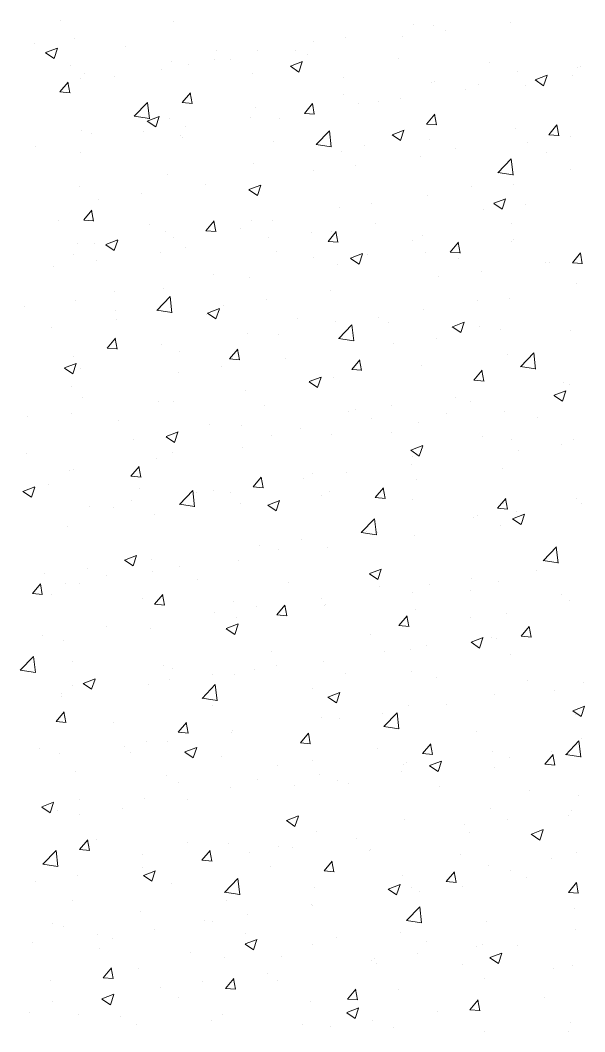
# Model space of a CAD drawing. Header units: millimetres. Extents: x 19632 to 183655, y 41319 to 69325.
# Drawn here: x 153134 to 153961, y 50812 to 52295 of the extents above; entities that cross this region are included whole.
import ezdxf

# ---------------------------------------------------------------- set-up
doc = ezdxf.new("R2010")
doc.units = ezdxf.units.MM
doc.header["$MEASUREMENT"] = 0
doc.linetypes.add('DASHED2', pattern=[0.375, 0.25, -0.125])
doc.layers.add('09-Arsiran', color=8, linetype='Continuous', lineweight=5)
doc.layers.add('Kabel', color=2, linetype='DASHED2', lineweight=20)

# ---------------------------------------------------------------- blocks, each defined once
blk = doc.blocks.new('4')
at = {"layer": '09-Arsiran', "color": 251, "linetype": 'Continuous', "true_color": 0x636466}
for p, q in [((289.5228, -22.2454), (289.5228, -22.2454)), ((289.6908, -22.2475), (289.6908, -22.2475)), ((290.0479, -22.2524), (290.0479, -22.2524)), ((290.0783, -22.2537), (290.0783, -22.2537)), ((290.0963, -22.2613), (290.0963, -22.2613)), ((290.1925, -22.2486), (290.1925, -22.2486)), ((289.5427, -22.2729), (289.5427, -22.2729)), ((289.9479, -22.2716), (289.9479, -22.2716)), ((290.0328, -22.2697), (290.0328, -22.2697)), ((289.484, -22.2795), (289.484, -22.2795)), ((289.5, -22.2936), (289.5178, -22.2868)), ((289.5126, -22.3023), (289.5177, -22.287)), ((289.6196, -22.2852), (289.6196, -22.2852)), ((289.7551, -22.2909), (289.7551, -22.2909)), ((289.816, -22.2907), (289.816, -22.2907)), ((289.8723, -22.2908), (289.8723, -22.2908)), ((289.8998, -22.2778), (289.8998, -22.2778)), ((289.4999, -22.2938), (289.5126, -22.3023)), ((289.7517, -22.3032), (289.7517, -22.3032)), ((289.7762, -22.3034), (289.7762, -22.3034)), ((289.8907, -22.2967), (289.8907, -22.2967)), ((290.0263, -22.3024), (290.0263, -22.3024)), ((289.5375, -22.3136), (289.5375, -22.3136)), ((289.6731, -22.3193), (289.6731, -22.3193)), ((289.6877, -22.3069), (289.6877, -22.3069)), ((289.7126, -22.3118), (289.7126, -22.3118)), ((289.865, -22.3141), (289.8776, -22.3227)), ((289.8651, -22.3139), (289.8829, -22.3071)), ((289.8776, -22.3227), (289.8828, -22.3073)), ((290.1619, -22.3081), (290.1619, -22.3081)), ((290.2931, -22.3158), (290.2931, -22.3158)), ((290.2975, -22.3138), (290.2975, -22.3138)), ((289.5522, -22.3329), (289.5522, -22.3329)), ((289.5573, -22.3248), (289.5573, -22.3248)), ((289.6035, -22.3286), (289.6035, -22.3286)), ((289.8087, -22.325), (289.8087, -22.325)), ((289.9443, -22.3308), (289.9443, -22.3308)), ((290.0799, -22.3365), (290.0799, -22.3365)), ((290.2035, -22.322), (290.2035, -22.322)), ((290.23, -22.3345), (290.2426, -22.343)), ((290.2301, -22.3343), (290.2479, -22.3274)), ((290.2426, -22.343), (290.2478, -22.3277)), ((290.2861, -22.3277), (290.2861, -22.3277)), ((289.5215, -22.3524), (289.5338, -22.3378)), ((289.5363, -22.3538), (289.5334, -22.3379)), ((290.0752, -22.3383), (290.0752, -22.3383)), ((290.1257, -22.3488), (290.1257, -22.3488)), ((290.1449, -22.3413), (290.1449, -22.3413)), ((290.2155, -22.3422), (290.2155, -22.3422)), ((289.5215, -22.3524), (289.5367, -22.3537)), ((289.7037, -22.3683), (289.716, -22.3537)), ((289.7185, -22.3697), (289.7156, -22.3538)), ((289.9448, -22.3562), (289.9448, -22.3562)), ((289.9968, -22.3667), (289.9968, -22.3667)), ((290.0295, -22.3615), (290.0295, -22.3615)), ((289.6323, -22.3887), (289.6521, -22.3681)), ((289.6548, -22.3923), (289.652, -22.3681)), ((289.7037, -22.3683), (289.7189, -22.3697)), ((289.8129, -22.3752), (289.8129, -22.3752)), ((289.8859, -22.3843), (289.8982, -22.3697)), ((289.9007, -22.3857), (289.8978, -22.3698)), ((289.9659, -22.3698), (289.9659, -22.3698)), ((289.6322, -22.3886), (289.6548, -22.3921)), ((289.6516, -22.3961), (289.6642, -22.4046)), ((289.6517, -22.3958), (289.6694, -22.389)), ((289.6642, -22.4046), (289.6693, -22.3892)), ((289.6846, -22.3915), (289.6846, -22.3915)), ((289.8055, -22.391), (289.8055, -22.391)), ((289.8487, -22.3921), (289.8487, -22.3921)), ((289.8859, -22.3843), (289.9011, -22.3856)), ((290.0681, -22.4002), (290.0803, -22.3856)), ((290.0829, -22.4016), (290.08, -22.3857)), ((289.5542, -22.4094), (289.5542, -22.4094)), ((289.6457, -22.412), (289.6457, -22.412)), ((289.7093, -22.4036), (289.7093, -22.4036)), ((289.9034, -22.4308), (289.9232, -22.4102)), ((289.9259, -22.4343), (289.9231, -22.4102)), ((290.0167, -22.4162), (290.0345, -22.4094)), ((290.0292, -22.4249), (290.0344, -22.4096)), ((290.0681, -22.4002), (290.0833, -22.4016)), ((290.2004, -22.4066), (290.2004, -22.4066)), ((290.2503, -22.4161), (290.2625, -22.4016)), ((290.2651, -22.4176), (290.2621, -22.4016)), ((289.569, -22.4143), (289.569, -22.4143)), ((289.7005, -22.4175), (289.7005, -22.4175)), ((289.7046, -22.42), (289.7046, -22.42)), ((289.8402, -22.4258), (289.8402, -22.4258)), ((290.0166, -22.4164), (290.0292, -22.4249)), ((290.0721, -22.4228), (290.0721, -22.4228)), ((290.2503, -22.4162), (290.2655, -22.4175)), ((290.2829, -22.4195), (290.2829, -22.4195)), ((289.4853, -22.4331), (289.4853, -22.4331)), ((289.9033, -22.4307), (289.9259, -22.4342)), ((289.9417, -22.4407), (289.9417, -22.4407)), ((289.9758, -22.4315), (289.9758, -22.4315)), ((290.1114, -22.4372), (290.1114, -22.4372)), ((290.2193, -22.4279), (290.2193, -22.4279)), ((289.5524, -22.443), (289.5524, -22.443)), ((290.0589, -22.449), (290.0589, -22.449)), ((290.1745, -22.4728), (290.1942, -22.4522)), ((290.197, -22.4763), (290.1942, -22.4522)), ((290.247, -22.443), (290.247, -22.443)), ((289.8098, -22.4598), (289.8098, -22.4598)), ((289.8991, -22.47), (289.8991, -22.47)), ((289.9627, -22.4616), (289.9627, -22.4616)), ((290.2826, -22.4674), (290.2826, -22.4674)), ((289.6815, -22.476), (289.6815, -22.476)), ((290.1744, -22.4727), (290.197, -22.4762)), ((289.5511, -22.4939), (289.5511, -22.4939)), ((289.7387, -22.4911), (289.7387, -22.4911)), ((289.8032, -22.4983), (289.8158, -22.5069)), ((289.8033, -22.4981), (289.8211, -22.4913)), ((289.8158, -22.5069), (289.821, -22.4915)), ((290.1344, -22.4928), (290.1344, -22.4928)), ((290.1973, -22.4911), (290.1973, -22.4911)), ((289.5789, -22.5122), (289.5789, -22.5122)), ((289.6425, -22.5038), (289.6425, -22.5038)), ((290.069, -22.5074), (290.069, -22.5074)), ((290.1683, -22.5185), (290.1861, -22.5116)), ((290.1808, -22.5272), (290.186, -22.5118)), ((289.5568, -22.5434), (289.569, -22.5289)), ((289.5716, -22.5449), (289.5686, -22.5289)), ((289.9386, -22.5253), (289.9386, -22.5253)), ((289.9863, -22.5182), (289.9863, -22.5182)), ((290.1525, -22.528), (290.1525, -22.528)), ((290.1682, -22.5187), (290.1808, -22.5272)), ((290.2161, -22.5197), (290.2161, -22.5197)), ((289.5196, -22.5441), (289.5196, -22.5441)), ((289.5568, -22.5435), (289.572, -22.5448)), ((289.739, -22.5594), (289.7512, -22.5448)), ((289.7538, -22.5608), (289.7508, -22.5449)), ((289.8067, -22.5443), (289.8067, -22.5443)), ((289.8382, -22.5437), (289.8382, -22.5437)), ((289.6551, -22.5498), (289.6551, -22.5498)), ((289.6784, -22.5606), (289.6784, -22.5606)), ((289.739, -22.5594), (289.7542, -22.5607)), ((289.7907, -22.5556), (289.7907, -22.5556)), ((289.8959, -22.5618), (289.8959, -22.5618)), ((289.9212, -22.5753), (289.9334, -22.5607)), ((289.9263, -22.5613), (289.9263, -22.5613)), ((289.9359, -22.5767), (289.933, -22.5608)), ((289.9921, -22.5492), (289.9921, -22.5492)), ((290.1953, -22.5486), (290.1953, -22.5486)), ((289.5731, -22.5782), (289.5731, -22.5782)), ((289.5899, -22.58), (289.6076, -22.5732)), ((289.6024, -22.5888), (289.6075, -22.5734)), ((289.6901, -22.5691), (289.6901, -22.5691)), ((289.8323, -22.5702), (289.8323, -22.5702)), ((289.9212, -22.5753), (289.9363, -22.5767)), ((290.0472, -22.574), (290.0472, -22.574)), ((290.0619, -22.567), (290.0619, -22.567)), ((290.1033, -22.5913), (290.1156, -22.5767)), ((290.1181, -22.5927), (290.1152, -22.5768)), ((290.1942, -22.5757), (290.1942, -22.5757)), ((290.1975, -22.5727), (290.1975, -22.5727)), ((289.548, -22.5785), (289.548, -22.5785)), ((289.5898, -22.5803), (289.6024, -22.5888)), ((289.6719, -22.5913), (289.6719, -22.5913)), ((289.7087, -22.584), (289.7087, -22.584)), ((289.8443, -22.5897), (289.8443, -22.5897)), ((290.066, -22.592), (290.066, -22.592)), ((290.1033, -22.5913), (290.1185, -22.5926)), ((290.2855, -22.6072), (290.2978, -22.5926)), ((290.3003, -22.6086), (290.2974, -22.5927)), ((289.5419, -22.5945), (289.5419, -22.5945)), ((289.5757, -22.604), (289.5757, -22.604)), ((289.899, -22.5994), (289.899, -22.5994)), ((289.9548, -22.6006), (289.9674, -22.6091)), ((289.9549, -22.6004), (289.9727, -22.5936)), ((289.9674, -22.6091), (289.9726, -22.5938)), ((289.9799, -22.5954), (289.9799, -22.5954)), ((290.1155, -22.6011), (290.1155, -22.6011)), ((290.2455, -22.6072), (290.2455, -22.6072)), ((290.2511, -22.6069), (290.2511, -22.6069)), ((290.2855, -22.6072), (290.3007, -22.6085)), ((289.5121, -22.6124), (289.5121, -22.6124)), ((289.9355, -22.6098), (289.9355, -22.6098)), ((290.1493, -22.6199), (290.1493, -22.6199)), ((289.7509, -22.6249), (289.7509, -22.6249)), ((289.8036, -22.6289), (289.8036, -22.6289)), ((290.0857, -22.6282), (290.0857, -22.6282)), ((290.2923, -22.6375), (290.2923, -22.6375)), ((289.6028, -22.6503), (289.6028, -22.6503)), ((289.6753, -22.6451), (289.6753, -22.6451)), ((289.9253, -22.6493), (289.9253, -22.6493)), ((289.5449, -22.663), (289.5449, -22.663)), ((289.666, -22.6782), (289.6858, -22.6576)), ((289.6885, -22.6817), (289.6857, -22.6576)), ((289.8291, -22.662), (289.8291, -22.662)), ((290.1442, -22.6629), (290.1442, -22.6629)), ((290.1912, -22.6602), (290.1912, -22.6602)), ((289.469, -22.6732), (289.469, -22.6732)), ((289.6046, -22.6789), (289.6046, -22.6789)), ((289.6659, -22.6781), (289.6885, -22.6816)), ((289.7414, -22.6825), (289.754, -22.691)), ((289.7415, -22.6823), (289.7593, -22.6755)), ((289.754, -22.691), (289.7592, -22.6757)), ((289.7655, -22.6704), (289.7655, -22.6704)), ((290.0629, -22.6765), (290.0629, -22.6765)), ((289.6051, -22.6915), (289.6051, -22.6915)), ((289.7402, -22.6847), (289.7402, -22.6847)), ((289.8758, -22.6904), (289.8758, -22.6904)), ((289.9325, -22.6944), (289.9325, -22.6944)), ((289.9961, -22.6883), (289.9961, -22.6883)), ((290.0114, -22.6961), (290.0114, -22.6961)), ((290.1065, -22.7026), (290.1243, -22.6958)), ((290.119, -22.7114), (290.1242, -22.696)), ((289.5089, -22.7042), (289.5089, -22.7042)), ((289.8005, -22.7134), (289.8005, -22.7134)), ((289.8479, -22.7137), (289.8479, -22.7137)), ((289.9371, -22.7203), (289.9568, -22.6996)), ((289.9596, -22.7238), (289.9568, -22.6996)), ((290.1064, -22.7029), (290.119, -22.7114)), ((290.147, -22.7019), (290.147, -22.7019)), ((290.1786, -22.7074), (290.1786, -22.7074)), ((290.2826, -22.7076), (290.2826, -22.7076)), ((289.592, -22.7345), (289.6043, -22.7199)), ((289.6068, -22.7359), (289.6039, -22.72)), ((289.937, -22.7201), (289.9596, -22.7236)), ((290.0189, -22.7284), (290.0189, -22.7284)), ((290.0824, -22.72), (290.0824, -22.72)), ((289.592, -22.7345), (289.6072, -22.7358)), ((289.6722, -22.7297), (289.6722, -22.7297)), ((289.6998, -22.7392), (289.6998, -22.7392)), ((289.7742, -22.7504), (289.7865, -22.7359)), ((289.789, -22.7519), (289.7861, -22.7359)), ((290.2081, -22.7623), (290.2279, -22.7417)), ((290.2306, -22.7658), (290.2278, -22.7417)), ((289.5281, -22.7642), (289.5458, -22.7574)), ((289.5406, -22.773), (289.5457, -22.7576)), ((289.5418, -22.7476), (289.5418, -22.7476)), ((289.7742, -22.7505), (289.7894, -22.7518)), ((289.8584, -22.7495), (289.8584, -22.7495)), ((289.9564, -22.7664), (289.9686, -22.7518)), ((289.9712, -22.7678), (289.9683, -22.7519)), ((290.1881, -22.7448), (290.1881, -22.7448)), ((289.528, -22.7644), (289.5406, -22.773)), ((289.5517, -22.7646), (289.5517, -22.7646)), ((289.6987, -22.7706), (289.6987, -22.7706)), ((289.7623, -22.7622), (289.7623, -22.7622)), ((289.9564, -22.7664), (289.9716, -22.7677)), ((290.0598, -22.7611), (290.0598, -22.7611)), ((290.1386, -22.7823), (290.1508, -22.7677)), ((290.1534, -22.7837), (290.1504, -22.7678)), ((290.2081, -22.7622), (290.2307, -22.7657)), ((289.893, -22.7848), (289.9056, -22.7933)), ((289.8931, -22.7846), (289.9109, -22.7777)), ((289.9056, -22.7933), (289.9108, -22.778)), ((289.9294, -22.7789), (289.9294, -22.7789)), ((290.1386, -22.7823), (290.1538, -22.7837)), ((290.2722, -22.7864), (290.2722, -22.7864)), ((290.2818, -22.789), (290.2818, -22.789)), ((289.5383, -22.7917), (289.5383, -22.7917)), ((289.7974, -22.798), (289.7974, -22.798)), ((290.2581, -22.8049), (290.2759, -22.7981)), ((290.2707, -22.8136), (290.2758, -22.7983)), ((289.5552, -22.8087), (289.5552, -22.8087)), ((289.6691, -22.8142), (289.6691, -22.8142)), ((289.6907, -22.8145), (289.6907, -22.8145)), ((290.1118, -22.8076), (290.1118, -22.8076)), ((290.1337, -22.8144), (290.1337, -22.8144)), ((290.258, -22.8051), (290.2707, -22.8136)), ((289.5387, -22.8321), (289.5387, -22.8321)), ((289.8263, -22.8202), (289.8263, -22.8202)), ((289.952, -22.8286), (289.952, -22.8286)), ((289.9619, -22.8259), (289.9619, -22.8259)), ((290.0156, -22.8202), (290.0156, -22.8202)), ((290.0975, -22.8317), (290.0975, -22.8317)), ((290.185, -22.8294), (290.185, -22.8294)), ((289.4731, -22.8371), (289.4731, -22.8371)), ((289.6087, -22.8429), (289.6087, -22.8429)), ((289.7443, -22.8486), (289.7443, -22.8486)), ((289.7916, -22.8497), (289.7916, -22.8497)), ((289.9856, -22.8399), (289.9856, -22.8399)), ((290.0567, -22.8456), (290.0567, -22.8456)), ((290.2331, -22.8374), (290.2331, -22.8374)), ((289.6797, -22.8665), (289.6975, -22.8597)), ((289.6922, -22.8752), (289.6974, -22.8599)), ((289.6954, -22.8624), (289.6954, -22.8624)), ((289.8799, -22.8543), (289.8799, -22.8543)), ((289.9263, -22.8635), (289.9263, -22.8635)), ((290.0155, -22.86), (290.0155, -22.86)), ((289.6318, -22.8707), (289.6318, -22.8707)), ((289.6796, -22.8667), (289.6922, -22.8752)), ((289.8374, -22.8653), (289.8374, -22.8653)), ((290.0447, -22.8868), (290.0625, -22.88)), ((290.1511, -22.8658), (290.1511, -22.8658)), ((290.1946, -22.8702), (290.1946, -22.8702)), ((290.269, -22.8782), (290.269, -22.8782)), ((290.2867, -22.8715), (290.2867, -22.8715)), ((289.4714, -22.8919), (289.4714, -22.8919)), ((289.6893, -22.8907), (289.6893, -22.8907)), ((289.7943, -22.8825), (289.7943, -22.8825)), ((290.0446, -22.887), (290.0572, -22.8956)), ((290.0572, -22.8956), (290.0624, -22.8802)), ((290.2054, -22.8866), (290.2054, -22.8866)), ((289.6661, -22.8988), (289.6661, -22.8988)), ((290.045, -22.9077), (290.045, -22.9077)), ((290.0464, -22.8956), (290.0464, -22.8956)), ((289.5356, -22.9167), (289.5356, -22.9167)), ((289.5412, -22.9162), (289.5412, -22.9162)), ((289.6273, -22.9256), (289.6395, -22.911)), ((289.6421, -22.927), (289.6391, -22.9111)), ((289.8983, -22.9211), (289.8983, -22.9211)), ((289.9488, -22.9204), (289.9488, -22.9204)), ((290.1819, -22.9139), (290.1819, -22.9139)), ((289.5046, -22.9378), (289.5046, -22.9378)), ((289.6273, -22.9256), (289.6425, -22.9269)), ((289.8095, -22.9415), (289.8217, -22.9269)), ((289.8243, -22.9429), (289.8213, -22.927)), ((289.8852, -22.9288), (289.8852, -22.9288)), ((290.0536, -22.9302), (290.0536, -22.9302)), ((289.4662, -22.9484), (289.484, -22.9416)), ((289.4662, -22.9486), (289.4788, -22.9571)), ((289.4788, -22.9571), (289.4839, -22.9418)), ((289.6402, -22.9436), (289.6402, -22.9436)), ((289.6996, -22.9677), (289.7194, -22.9471)), ((289.7222, -22.9712), (289.7194, -22.9471)), ((289.7248, -22.9499), (289.7248, -22.9499)), ((289.7502, -22.9465), (289.7502, -22.9465)), ((289.7758, -22.9493), (289.7758, -22.9493)), ((289.8095, -22.9415), (289.8246, -22.9428)), ((289.9114, -22.955), (289.9114, -22.955)), ((289.9232, -22.9481), (289.9232, -22.9481)), ((289.9916, -22.9574), (290.0039, -22.9428)), ((290.0064, -22.9589), (290.0035, -22.9429)), ((289.6286, -22.9626), (289.6286, -22.9626)), ((289.6996, -22.9676), (289.7222, -22.9711)), ((289.7913, -22.9671), (289.7913, -22.9671)), ((289.8312, -22.969), (289.8438, -22.9775)), ((289.8313, -22.9688), (289.8491, -22.9619)), ((289.8438, -22.9775), (289.849, -22.9621)), ((289.9916, -22.9575), (290.0068, -22.9588)), ((290.047, -22.9608), (290.047, -22.9608)), ((290.1738, -22.9734), (290.1861, -22.9588)), ((290.1826, -22.9665), (290.1826, -22.9665)), ((290.1886, -22.9748), (290.1857, -22.9589)), ((290.2916, -22.9591), (290.2916, -22.9591)), ((290.2984, -22.9658), (290.2984, -22.9658)), ((289.565, -22.9709), (289.565, -22.9709)), ((289.602, -22.9719), (289.602, -22.9719)), ((289.663, -22.9834), (289.663, -22.9834)), ((290.1434, -22.9845), (290.1434, -22.9845)), ((290.1738, -22.9734), (290.189, -22.9747)), ((290.1963, -22.9891), (290.2141, -22.9823)), ((290.2022, -22.9784), (290.2022, -22.9784)), ((290.2089, -22.9978), (290.214, -22.9825)), ((289.9707, -23.0097), (289.9905, -22.9891)), ((289.9932, -23.0132), (289.9904, -22.9891)), ((290.1386, -22.9868), (290.1386, -22.9868)), ((290.1788, -22.9985), (290.1788, -22.9985)), ((290.1962, -22.9893), (290.2088, -22.9978)), ((289.5326, -23.0012), (289.5326, -23.0012)), ((289.9707, -23.0096), (289.9933, -23.0131)), ((289.9782, -23.0079), (289.9782, -23.0079)), ((289.9953, -23.01), (289.9953, -23.01)), ((290.0505, -23.0147), (290.0505, -23.0147)), ((289.8184, -23.0289), (289.8184, -23.0289)), ((289.882, -23.0206), (289.882, -23.0206)), ((289.6179, -23.0507), (289.6356, -23.0439)), ((289.6304, -23.0594), (289.6356, -23.0441)), ((289.8472, -23.0354), (289.8472, -23.0354)), ((289.9201, -23.0326), (289.9201, -23.0326)), ((290.2418, -23.0518), (290.2616, -23.0311)), ((290.2643, -23.0553), (290.2615, -23.0312)), ((289.6178, -23.0509), (289.6304, -23.0594)), ((289.658, -23.0501), (289.658, -23.0501)), ((289.699, -23.0608), (289.699, -23.0608)), ((289.7882, -23.0517), (289.7882, -23.0517)), ((290.2418, -23.0516), (290.2643, -23.0551)), ((289.4982, -23.0711), (289.4982, -23.0711)), ((289.5618, -23.0627), (289.5618, -23.0627)), ((289.5907, -23.0734), (289.5907, -23.0734)), ((289.6599, -23.0679), (289.6599, -23.0679)), ((289.9828, -23.0712), (289.9954, -23.0798)), ((289.9829, -23.071), (290.0007, -23.0642)), ((289.9954, -23.0798), (290.0006, -23.0644)), ((290.2316, -23.0659), (290.2316, -23.0659)), ((289.4803, -23.1007), (289.4926, -23.0861)), ((289.4951, -23.1021), (289.4922, -23.0862)), ((289.5295, -23.0858), (289.5295, -23.0858)), ((289.5509, -23.0862), (289.5509, -23.0862)), ((289.7263, -23.0791), (289.7263, -23.0791)), ((289.8619, -23.0848), (289.8619, -23.0848)), ((289.9975, -23.0906), (289.9975, -23.0906)), ((290.0718, -23.087), (290.0718, -23.087)), ((290.1354, -23.0786), (290.1354, -23.0786)), ((290.1757, -23.083), (290.1757, -23.083)), ((289.4803, -23.1007), (289.4955, -23.102)), ((289.5087, -23.1018), (289.5087, -23.1018)), ((289.6625, -23.1166), (289.6748, -23.102)), ((289.6773, -23.118), (289.6744, -23.1021)), ((290.0474, -23.0993), (290.0474, -23.0993)), ((290.1331, -23.0963), (290.1331, -23.0963)), ((290.2687, -23.102), (290.2687, -23.102)), ((289.6443, -23.1075), (289.6443, -23.1075)), ((289.6625, -23.1166), (289.6777, -23.118)), ((289.7799, -23.1132), (289.7799, -23.1132)), ((289.8152, -23.1208), (289.8152, -23.1208)), ((289.8447, -23.1326), (289.8569, -23.118)), ((289.8595, -23.134), (289.8566, -23.118)), ((289.9114, -23.1081), (289.9114, -23.1081)), ((289.9155, -23.1189), (289.9155, -23.1189)), ((289.917, -23.1172), (289.917, -23.1172)), ((290.2811, -23.1107), (290.2811, -23.1107)), ((289.7516, -23.1291), (289.7516, -23.1291)), ((289.7851, -23.1362), (289.7851, -23.1362)), ((289.8447, -23.1326), (289.8599, -23.1339)), ((290.0269, -23.1485), (290.0391, -23.1339)), ((290.0417, -23.1499), (290.0387, -23.134)), ((290.0511, -23.1247), (290.0511, -23.1247)), ((290.1329, -23.1361), (290.1329, -23.1361)), ((290.1867, -23.1304), (290.1867, -23.1304)), ((289.5912, -23.1502), (289.5912, -23.1502)), ((289.7695, -23.1529), (289.7873, -23.1461)), ((289.782, -23.1617), (289.7872, -23.1463)), ((290.0269, -23.1485), (290.0421, -23.1498)), ((290.2091, -23.1644), (290.2213, -23.1498)), ((290.2239, -23.1658), (290.2209, -23.1499)), ((289.495, -23.1629), (289.495, -23.1629)), ((289.6568, -23.1525), (289.6568, -23.1525)), ((289.7694, -23.1532), (289.782, -23.1617)), ((289.9848, -23.1615), (289.9848, -23.1615)), ((290.1345, -23.1733), (290.1523, -23.1665)), ((290.1471, -23.182), (290.1522, -23.1667)), ((290.1647, -23.1661), (290.1647, -23.1661)), ((290.2091, -23.1644), (290.2243, -23.1658)), ((289.5264, -23.1704), (289.5264, -23.1704)), ((290.0685, -23.1788), (290.0685, -23.1788)), ((290.1344, -23.1735), (290.147, -23.182)), ((290.1726, -23.1676), (290.1726, -23.1676)), ((289.4622, -23.2151), (289.482, -23.1945)), ((289.4848, -23.2186), (289.482, -23.1945)), ((289.8367, -23.1869), (289.8367, -23.1869)), ((290.005, -23.1872), (290.005, -23.1872)), ((290.0443, -23.1838), (290.0443, -23.1838)), ((290.1938, -23.1919), (290.1938, -23.1919)), ((289.5402, -23.2025), (289.5402, -23.2025)), ((289.6758, -23.2082), (289.6758, -23.2082)), ((289.8445, -23.2083), (289.8445, -23.2083)), ((289.9139, -23.2017), (289.9139, -23.2017)), ((289.4622, -23.215), (289.4848, -23.2185)), ((289.6886, -23.2124), (289.6886, -23.2124)), ((289.7483, -23.2209), (289.7483, -23.2209)), ((289.782, -23.2208), (289.782, -23.2208)), ((289.8114, -23.2139), (289.8114, -23.2139)), ((289.947, -23.2197), (289.947, -23.2197)), ((290.0457, -23.2173), (290.0457, -23.2173)), ((290.0826, -23.2254), (290.0826, -23.2254)), ((289.5404, -23.2378), (289.5404, -23.2378)), ((289.556, -23.2351), (289.5686, -23.2436)), ((289.5561, -23.2349), (289.5738, -23.228)), ((289.5686, -23.2436), (289.5738, -23.2283)), ((289.6537, -23.237), (289.6537, -23.237)), ((289.6848, -23.2293), (289.6848, -23.2293)), ((289.7333, -23.2571), (289.7531, -23.2365)), ((289.7558, -23.2607), (289.753, -23.2365)), ((290.2182, -23.2311), (290.2182, -23.2311)), ((290.3015, -23.2331), (290.3015, -23.2331)), ((289.5233, -23.2549), (289.5233, -23.2549)), ((289.5243, -23.2504), (289.5243, -23.2504)), ((289.7333, -23.257), (289.7559, -23.2605)), ((289.8976, -23.2427), (289.8976, -23.2427)), ((289.921, -23.2554), (289.9336, -23.2639)), ((289.9211, -23.2552), (289.9389, -23.2484)), ((289.9336, -23.2639), (289.9388, -23.2486)), ((290.1695, -23.2521), (290.1695, -23.2521)), ((290.2583, -23.2452), (290.2583, -23.2452)), ((289.7494, -23.2681), (289.7494, -23.2681)), ((290.0412, -23.2684), (290.0412, -23.2684)), ((290.0979, -23.2663), (290.0979, -23.2663)), ((290.2861, -23.2756), (290.3039, -23.2687)), ((290.2987, -23.2843), (290.3038, -23.2689)), ((289.5156, -23.2917), (289.5278, -23.2771)), ((289.5304, -23.2931), (289.5274, -23.2772)), ((289.9108, -23.2863), (289.9108, -23.2863)), ((289.9381, -23.2873), (289.9381, -23.2873)), ((290.0017, -23.279), (290.0017, -23.279)), ((290.0044, -23.2992), (290.0242, -23.2786)), ((290.0269, -23.3027), (290.0241, -23.2786)), ((290.286, -23.2758), (290.2987, -23.2843)), ((290.2908, -23.2807), (290.2908, -23.2807)), ((289.5156, -23.2917), (289.5308, -23.2931)), ((289.6013, -23.2936), (289.6013, -23.2936)), ((289.6978, -23.3077), (289.71, -23.2931)), ((289.7126, -23.3091), (289.7096, -23.2932)), ((290.0043, -23.2991), (290.0269, -23.3026)), ((289.6978, -23.3077), (289.7129, -23.309)), ((289.7777, -23.3085), (289.7777, -23.3085)), ((289.7789, -23.3053), (289.7789, -23.3053)), ((289.8799, -23.3236), (289.8922, -23.309)), ((289.8947, -23.325), (289.8918, -23.3091)), ((290.1427, -23.3062), (290.1427, -23.3062)), ((290.2984, -23.3176), (290.2984, -23.3176)), ((289.4908, -23.3323), (289.4908, -23.3323)), ((289.6179, -23.3295), (289.6179, -23.3295)), ((289.6506, -23.3216), (289.6506, -23.3216)), ((289.6815, -23.3211), (289.6815, -23.3211)), ((289.7077, -23.3371), (289.7255, -23.3303)), ((289.7202, -23.3459), (289.7254, -23.3305)), ((289.8799, -23.3236), (289.8951, -23.325)), ((289.9946, -23.3316), (289.9946, -23.3316)), ((290.0621, -23.3396), (290.0744, -23.325)), ((290.0769, -23.341), (290.074, -23.325)), ((290.2755, -23.3412), (290.2953, -23.3206)), ((290.298, -23.3447), (290.2952, -23.3206)), ((289.5202, -23.3395), (289.5202, -23.3395)), ((289.6263, -23.338), (289.6263, -23.338)), ((289.7076, -23.3373), (289.7202, -23.3459)), ((289.7619, -23.3437), (289.7619, -23.3437)), ((290.0621, -23.3396), (290.0773, -23.3409)), ((290.1665, -23.3367), (290.1665, -23.3367)), ((290.1915, -23.3454), (290.1915, -23.3454)), ((290.2443, -23.3555), (290.2566, -23.3409)), ((290.2551, -23.337), (290.2551, -23.337)), ((290.2591, -23.3569), (290.2562, -23.341)), ((290.2754, -23.3411), (290.298, -23.3446)), ((289.8464, -23.357), (289.8464, -23.357)), ((289.8975, -23.3495), (289.8975, -23.3495)), ((290.0331, -23.3552), (290.0331, -23.3552)), ((290.0382, -23.3529), (290.0382, -23.3529)), ((290.0726, -23.3577), (290.0852, -23.3662)), ((290.0727, -23.3575), (290.0905, -23.3506)), ((290.0852, -23.3662), (290.0904, -23.3509)), ((290.1687, -23.3609), (290.1687, -23.3609)), ((290.2443, -23.3555), (290.2595, -23.3568)), ((289.5443, -23.3664), (289.5443, -23.3664)), ((289.6799, -23.3721), (289.6799, -23.3721)), ((289.8155, -23.3779), (289.8155, -23.3779)), ((289.9077, -23.3708), (289.9077, -23.3708)), ((290.0311, -23.3665), (290.0311, -23.3665)), ((289.6983, -23.3825), (289.6983, -23.3825)), ((289.7758, -23.3899), (289.7758, -23.3899)), ((289.8713, -23.3875), (289.8713, -23.3875)), ((289.9349, -23.3791), (289.9349, -23.3791)), ((289.9511, -23.3836), (289.9511, -23.3836)), ((290.0867, -23.3893), (290.0867, -23.3893)), ((289.5502, -23.4079), (289.5502, -23.4079)), ((289.6475, -23.4061), (289.6475, -23.4061)), ((290.2223, -23.395), (290.2223, -23.395)), ((290.2953, -23.4022), (290.2953, -23.4022)), ((289.4942, -23.4193), (289.5068, -23.4278)), ((289.4943, -23.4191), (289.512, -23.4122)), ((289.5068, -23.4278), (289.512, -23.4124)), ((289.6147, -23.4213), (289.6147, -23.4213)), ((289.7109, -23.4086), (289.7109, -23.4086)), ((290.1634, -23.4212), (290.1634, -23.4212)), ((289.5171, -23.424), (289.5171, -23.424)), ((289.5511, -23.4297), (289.5511, -23.4297)), ((289.8593, -23.4394), (289.8771, -23.4326)), ((289.8718, -23.4481), (289.877, -23.4328)), ((290.0351, -23.4375), (290.0351, -23.4375)), ((290.1883, -23.4372), (290.1883, -23.4372)), ((290.2803, -23.4323), (290.2803, -23.4323)), ((290.2845, -23.4245), (290.2845, -23.4245)), ((289.8592, -23.4396), (289.8718, -23.4481)), ((290.1247, -23.4455), (290.1247, -23.4455)), ((290.2243, -23.4597), (290.2421, -23.4529)), ((290.2369, -23.4685), (290.242, -23.4531)), ((289.5508, -23.4828), (289.5631, -23.4682)), ((289.5656, -23.4842), (289.5627, -23.4683)), ((289.5758, -23.4671), (289.5758, -23.4671)), ((289.9047, -23.4554), (289.9047, -23.4554)), ((289.9643, -23.4667), (289.9643, -23.4667)), ((290.1322, -23.4577), (290.1322, -23.4577)), ((290.2242, -23.46), (290.2369, -23.4685)), ((289.5508, -23.4828), (289.566, -23.4841)), ((289.7114, -23.4728), (289.7114, -23.4728)), ((289.7727, -23.4744), (289.7727, -23.4744)), ((289.847, -23.4786), (289.847, -23.4786)), ((289.8681, -23.4793), (289.8681, -23.4793)), ((289.9841, -23.4832), (289.9841, -23.4832)), ((289.4959, -23.5046), (289.5157, -23.484)), ((289.5184, -23.5081), (289.5156, -23.484)), ((289.6444, -23.4907), (289.6444, -23.4907)), ((289.733, -23.4987), (289.7452, -23.4841)), ((289.733, -23.4987), (289.7482, -23.5001)), ((289.7478, -23.5001), (289.7449, -23.4842)), ((289.8045, -23.4877), (289.8045, -23.4877)), ((289.9826, -23.4843), (289.9826, -23.4843)), ((290.1182, -23.49), (290.1182, -23.49)), ((290.2538, -23.4958), (290.2538, -23.4958)), ((290.2922, -23.4868), (290.2922, -23.4868)), ((289.4959, -23.5045), (289.5185, -23.508)), ((289.514, -23.5086), (289.514, -23.5086)), ((289.6441, -23.5088), (289.6441, -23.5088)), ((289.8359, -23.5086), (289.8359, -23.5086)), ((289.9152, -23.5147), (289.9274, -23.5001)), ((289.93, -23.5161), (289.927, -23.5002)), ((290.1603, -23.5058), (290.1603, -23.5058)), ((290.1931, -23.5135), (290.1931, -23.5135)), ((289.5479, -23.5215), (289.5479, -23.5215)), ((289.6458, -23.5215), (289.6584, -23.5301)), ((289.6459, -23.5213), (289.6637, -23.5145)), ((289.6584, -23.5301), (289.6636, -23.5147)), ((289.767, -23.5466), (289.7868, -23.526)), ((289.7895, -23.5501), (289.7867, -23.526)), ((289.9152, -23.5147), (289.9304, -23.516)), ((290.032, -23.5221), (290.032, -23.5221)), ((290.0974, -23.5306), (290.1096, -23.516)), ((290.1122, -23.532), (290.1092, -23.5161)), ((290.2177, -23.5247), (290.2177, -23.5247)), ((289.4843, -23.5299), (289.4843, -23.5299)), ((289.6878, -23.534), (289.6878, -23.534)), ((289.9016, -23.5399), (289.9016, -23.5399)), ((290.0108, -23.5419), (290.0234, -23.5504)), ((290.0109, -23.5417), (290.0287, -23.5348)), ((290.0234, -23.5504), (290.0286, -23.535)), ((290.0449, -23.5389), (290.0449, -23.5389)), ((290.0974, -23.5306), (290.1126, -23.532)), ((290.1215, -23.5374), (290.1215, -23.5374)), ((290.2796, -23.5466), (290.2918, -23.532)), ((290.2943, -23.548), (290.2914, -23.532)), ((289.7669, -23.5465), (289.7895, -23.55)), ((289.7696, -23.559), (289.7696, -23.559)), ((290.0579, -23.5457), (290.0579, -23.5457)), ((290.2796, -23.5466), (290.2947, -23.5479)), ((289.5397, -23.5594), (289.5397, -23.5594)), ((289.8968, -23.5643), (289.8968, -23.5643)), ((289.8975, -23.5668), (289.8975, -23.5668)), ((290.0381, -23.5887), (290.0579, -23.568)), ((290.0606, -23.5922), (290.0578, -23.568)), ((290.2891, -23.5713), (290.2891, -23.5713)), ((289.6413, -23.5752), (289.6413, -23.5752)), ((289.7377, -23.5879), (289.7377, -23.5879)), ((289.8013, -23.5795), (289.8013, -23.5795)), ((290.038, -23.5885), (290.0606, -23.592)), ((289.5109, -23.5931), (289.5109, -23.5931)), ((289.5263, -23.5969), (289.5263, -23.5969)), ((289.6619, -23.6026), (289.6619, -23.6026)), ((289.7487, -23.5898), (289.7487, -23.5898)), ((290.1572, -23.5904), (290.1572, -23.5904)), ((290.2901, -23.6024), (290.2901, -23.6024)), ((289.5773, -23.609), (289.5773, -23.609)), ((289.6005, -23.6152), (289.6005, -23.6152)), ((289.7975, -23.6084), (289.7975, -23.6084)), ((289.7975, -23.6236), (289.8153, -23.6168)), ((289.81, -23.6323), (289.8152, -23.617)), ((289.9331, -23.6141), (289.9331, -23.6141)), ((290.0289, -23.6066), (290.0289, -23.6066)), ((289.4811, -23.6217), (289.4811, -23.6217)), ((289.5799, -23.631), (289.5799, -23.631)), ((289.7974, -23.6238), (289.81, -23.6323)), ((289.8985, -23.6245), (289.8985, -23.6245)), ((290.0687, -23.6198), (290.0687, -23.6198)), ((290.1419, -23.6278), (290.1419, -23.6278)), ((290.1508, -23.6249), (290.1508, -23.6249)), ((290.2043, -23.6256), (290.2043, -23.6256)), ((289.7155, -23.6368), (289.7155, -23.6368)), ((289.7666, -23.6435), (289.7666, -23.6435)), ((289.8511, -23.6425), (289.8511, -23.6425)), ((289.9867, -23.6482), (289.9867, -23.6482)), ((289.9911, -23.6459), (289.9911, -23.6459)), ((290.0546, -23.6375), (290.0546, -23.6375)), ((290.1624, -23.6441), (290.1751, -23.6527)), ((290.1625, -23.6439), (290.1803, -23.6371)), ((290.1751, -23.6527), (290.1802, -23.6373)), ((289.5861, -23.6739), (289.5983, -23.6593)), ((289.6009, -23.6753), (289.5979, -23.6593)), ((289.6383, -23.6598), (289.6383, -23.6598)), ((289.9938, -23.6532), (289.9938, -23.6532)), ((290.1223, -23.6539), (290.1223, -23.6539)), ((290.2579, -23.6597), (290.2579, -23.6597)), ((290.286, -23.6559), (290.286, -23.6559)), ((289.5078, -23.6777), (289.5078, -23.6777)), ((289.5861, -23.6739), (289.6012, -23.6752)), ((289.7344, -23.6797), (289.7344, -23.6797)), ((289.7682, -23.6898), (289.7805, -23.6752)), ((289.783, -23.6912), (289.7801, -23.6753)), ((289.8306, -23.667), (289.8306, -23.667)), ((289.8457, -23.6787), (289.8457, -23.6787)), ((290.1541, -23.6749), (290.1541, -23.6749)), ((289.6709, -23.6881), (289.6709, -23.6881)), ((289.7682, -23.6898), (289.7834, -23.6911)), ((289.9504, -23.7057), (289.9627, -23.6911)), ((289.9652, -23.7071), (289.9623, -23.6912)), ((290.0258, -23.6912), (290.0258, -23.6912)), ((289.5104, -23.7092), (289.5104, -23.7092)), ((289.584, -23.7057), (289.5966, -23.7142)), ((289.5841, -23.7055), (289.6019, -23.6987)), ((289.5966, -23.7142), (289.6018, -23.6989)), ((289.6975, -23.7041), (289.6975, -23.7041)), ((289.8954, -23.7091), (289.8954, -23.7091)), ((289.9504, -23.7057), (289.9656, -23.7071)), ((290.1326, -23.7217), (290.1449, -23.7071)), ((290.1474, -23.7231), (290.1445, -23.7072)), ((290.2444, -23.7039), (290.2444, -23.7039)), ((289.9491, -23.7259), (289.9669, -23.719)), ((289.9616, -23.7346), (289.9668, -23.7192)), ((290.084, -23.725), (290.084, -23.725)), ((290.1326, -23.7217), (290.1478, -23.723)), ((289.4758, -23.726), (289.4758, -23.726)), ((289.5494, -23.7295), (289.5494, -23.7295)), ((289.6114, -23.7317), (289.6114, -23.7317)), ((289.747, -23.7375), (289.747, -23.7375)), ((289.7635, -23.7281), (289.7635, -23.7281)), ((289.949, -23.7261), (289.9616, -23.7346)), ((289.9878, -23.7377), (289.9878, -23.7377)), ((290.2829, -23.7404), (290.2829, -23.7404)), ((289.6352, -23.7444), (289.6352, -23.7444)), ((289.8826, -23.7432), (289.8826, -23.7432)), ((289.9242, -23.7461), (289.9242, -23.7461)), ((290.0182, -23.7489), (290.0182, -23.7489)), ((290.1538, -23.7547), (290.1538, -23.7547)), ((290.2796, -23.7539), (290.2796, -23.7539))]:
    blk.add_line(p, q, dxfattribs=at)
blk = doc.blocks.new('SASA3211')
at = {"layer": 'Kabel'}
blk.add_blockref('4', (805341.7735, 113033.2681), dxfattribs=at)

msp = doc.modelspace()

# ---------------------------------------------------------------- block references
at = {"xscale": 982.534900105011, "yscale": 982.534900105011, "zscale": 982.534900105011}
msp.add_blockref('SASA3211', (-791407671.8, -110984978.7), dxfattribs=at)

doc.saveas('drawing.dxf')
